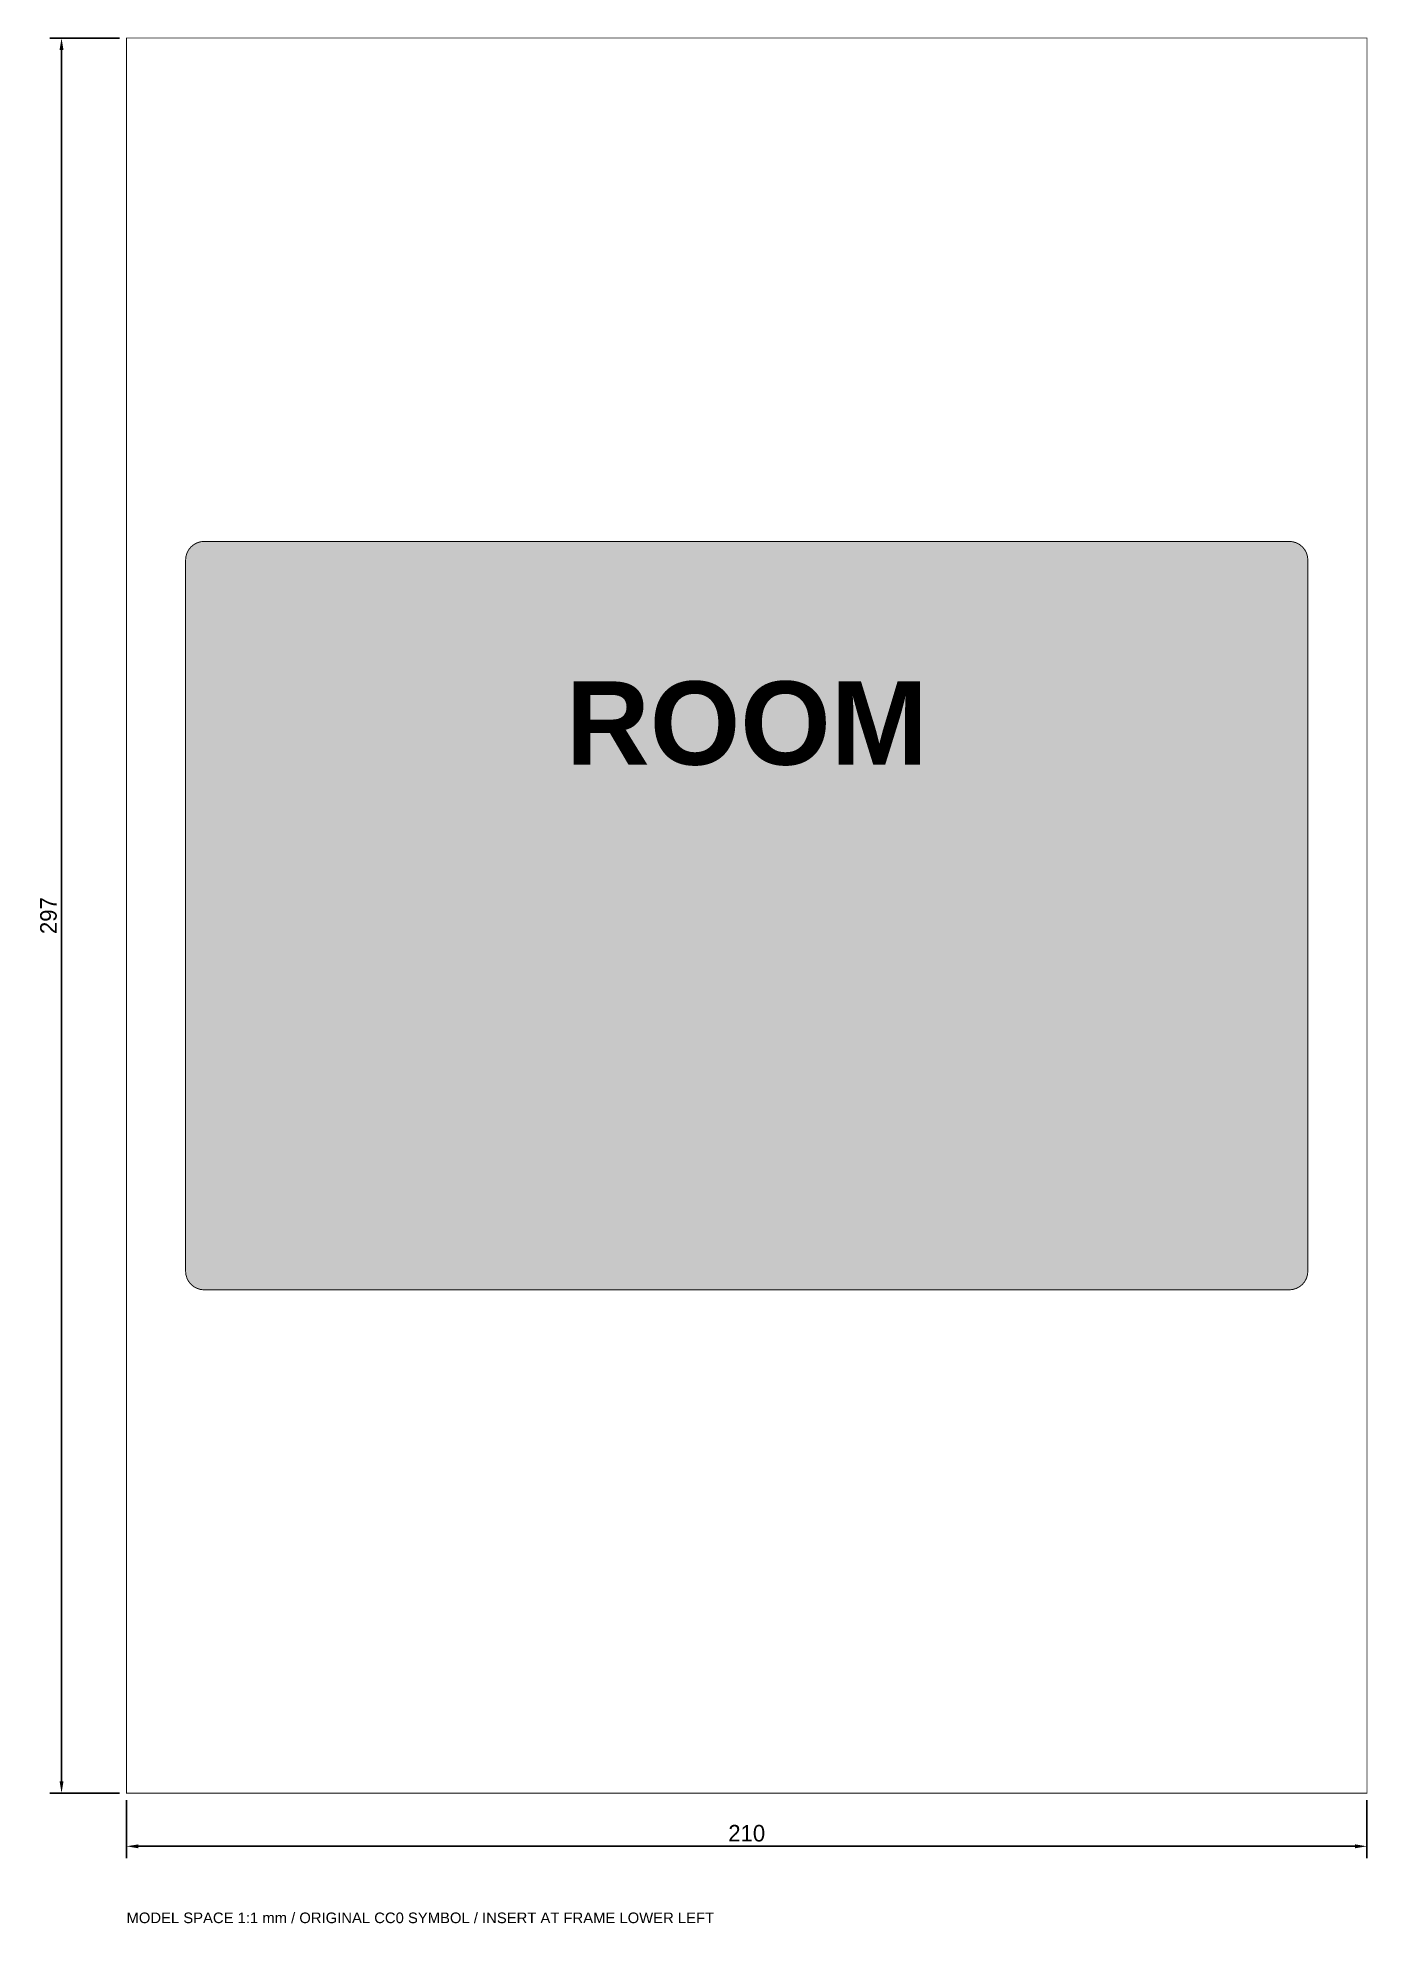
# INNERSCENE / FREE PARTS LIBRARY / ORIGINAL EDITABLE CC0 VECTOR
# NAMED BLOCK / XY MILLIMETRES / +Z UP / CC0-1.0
# Model space of a CAD drawing. Header units: millimetres. Extents: x -15 to 210, y -22 to 297.
import ezdxf
from ezdxf.enums import TextEntityAlignment as Align

# ---------------------------------------------------------------- set-up
doc = ezdxf.new("R2010")
doc.units = ezdxf.units.MM
for name, color, linetype, lineweight, true_color in [('A-ANNO-DIMS', 7, 'Continuous', 13, 0x516c7c), ('A-ANNO-TEXT', 7, 'Continuous', 18, 0x203446), ('A-SIGN', 7, 'Continuous', 25, 0x20252b), ('A-SIGN-FRAME', 7, 'Continuous', 13, 0xb4c0c7), ('A-SIGN-PICTOGRAM', 7, 'Continuous', 18, 0x111111)]:
    doc.layers.add(name, color=color, linetype=linetype, lineweight=lineweight, true_color=true_color)
doc.styles.add('SIGN_BOLD', font='arialbd.ttf')
doc.styles.add('SIGN_REGULAR', font='arial.ttf')
doc.dimstyles.get("Standard").update_dxf_attribs({"dimtxt": 2.5, "dimasz": 2.5, "dimexe": 1.25, "dimexo": 0.625, "dimtad": 1, "dimcen": 2.5, "dimazin": 3, "dimtfac": 1, "dimtmove": 0, "dimatfit": 3})

# ---------------------------------------------------------------- blocks, each defined once
blk = doc.blocks.new('105_SYMBOL_103_WAYFINDING_ROOM_102')
at = {"layer": 'A-SIGN-PICTOGRAM', "true_color": 0xffffff}
blk.add_hatch(color=7, dxfattribs=at).paths.add_polyline_path([(196.83, 211.83), (197.45, 211.77), (198.05, 211.59), (198.59, 211.3), (199.07, 210.91), (199.47, 210.43), (199.76, 209.88), (199.94, 209.28), (200, 208.67), (200, 88.33), (199.94, 87.72), (199.76, 87.12), (199.47, 86.57), (199.07, 86.09), (198.59, 85.7), (198.05, 85.41), (197.45, 85.23), (196.83, 85.17), (13.17, 85.17), (12.55, 85.23), (11.95, 85.41), (11.41, 85.7), (10.93, 86.09), (10.53, 86.57), (10.24, 87.12), (10.06, 87.72), (10, 88.33), (10, 208.67), (10.06, 209.28), (10.24, 209.88), (10.53, 210.43), (10.93, 210.91), (11.41, 211.3), (11.95, 211.59), (12.55, 211.77), (13.17, 211.83)])
at = {"layer": 'A-SIGN-PICTOGRAM', "true_color": 0x0758a8}
blk.add_hatch(color=7, dxfattribs=at).paths.add_polyline_path([(14.18, 207.65), (195.82, 207.65), (195.82, 89.35), (14.18, 89.35)])
at = {"layer": 'A-SIGN', "true_color": 0x38434b, "const_width": 0.158}
blk.add_lwpolyline([(196.83, 85.17), (197.45, 85.23), (198.05, 85.41), (198.59, 85.7), (199.07, 86.09), (199.47, 86.57), (199.76, 87.12), (199.94, 87.72), (200, 88.33), (200, 208.67), (199.94, 209.28), (199.76, 209.88), (199.47, 210.43), (199.07, 210.91), (198.59, 211.3), (198.05, 211.59), (197.45, 211.77), (196.83, 211.83), (13.17, 211.83), (12.55, 211.77), (11.95, 211.59), (11.41, 211.3), (10.93, 210.91), (10.53, 210.43), (10.24, 209.88), (10.06, 209.28), (10, 208.67), (10, 88.33), (10.06, 87.72), (10.24, 87.12), (10.53, 86.57), (10.93, 86.09), (11.41, 85.7), (11.95, 85.41), (12.55, 85.23), (13.17, 85.17)], close=True, dxfattribs=at)
at = {"layer": 'A-SIGN-FRAME', "true_color": 0xb4c0c7, "const_width": 0.13}
blk.add_lwpolyline([(0, 0), (210, 0), (210, 297), (0, 297)], close=True, dxfattribs=at)
at = {"layer": 'A-ANNO-TEXT', "true_color": 0xffffff, "style": 'SIGN_BOLD'}
for s, height, p in [('ROOM', 14.102, (105, 174.03)), ('102', 39.8, (105, 118.58))]:
    blk.add_text(s, height=height, dxfattribs=at).set_placement(p, align=Align.CENTER)

msp = doc.modelspace()

# ---------------------------------------------------------------- block references
at = {"layer": 'A-SIGN'}
msp.add_blockref('105_SYMBOL_103_WAYFINDING_ROOM_102', (0, 0), dxfattribs=at)

# ---------------------------------------------------------------- texts
at = {"layer": 'A-ANNO-TEXT', "true_color": 0x203446, "style": 'SIGN_REGULAR'}
msp.add_text('MODEL SPACE 1:1 mm / ORIGINAL CC0 SYMBOL / INSERT AT FRAME LOWER LEFT', height=1.795, dxfattribs=at).set_placement((0, -22))

# ---------------------------------------------------------------- dimensions: what is measured, and where the dimension line sits
at = {"layer": 'A-ANNO-DIMS'}
msp.add_linear_dim(base=(-11, 0), p1=(0, 0), p2=(0, 297), angle=90, dimstyle='Standard', override={"dimtxt": 2.8, "dimasz": 2, "dimexe": 2, "dimexo": 1.2, "dimgap": 0.8, "dimtad": 1, "dimdec": 0}, dxfattribs=at).render()
msp.add_linear_dim(base=(0, -9), p1=(0, 0), p2=(210, 0), dimstyle='Standard', override={"dimtxt": 2.8, "dimasz": 2, "dimexe": 2, "dimexo": 1.2, "dimgap": 0.8, "dimtad": 1, "dimdec": 0}, dxfattribs=at).render()

doc.saveas('drawing.dxf')
